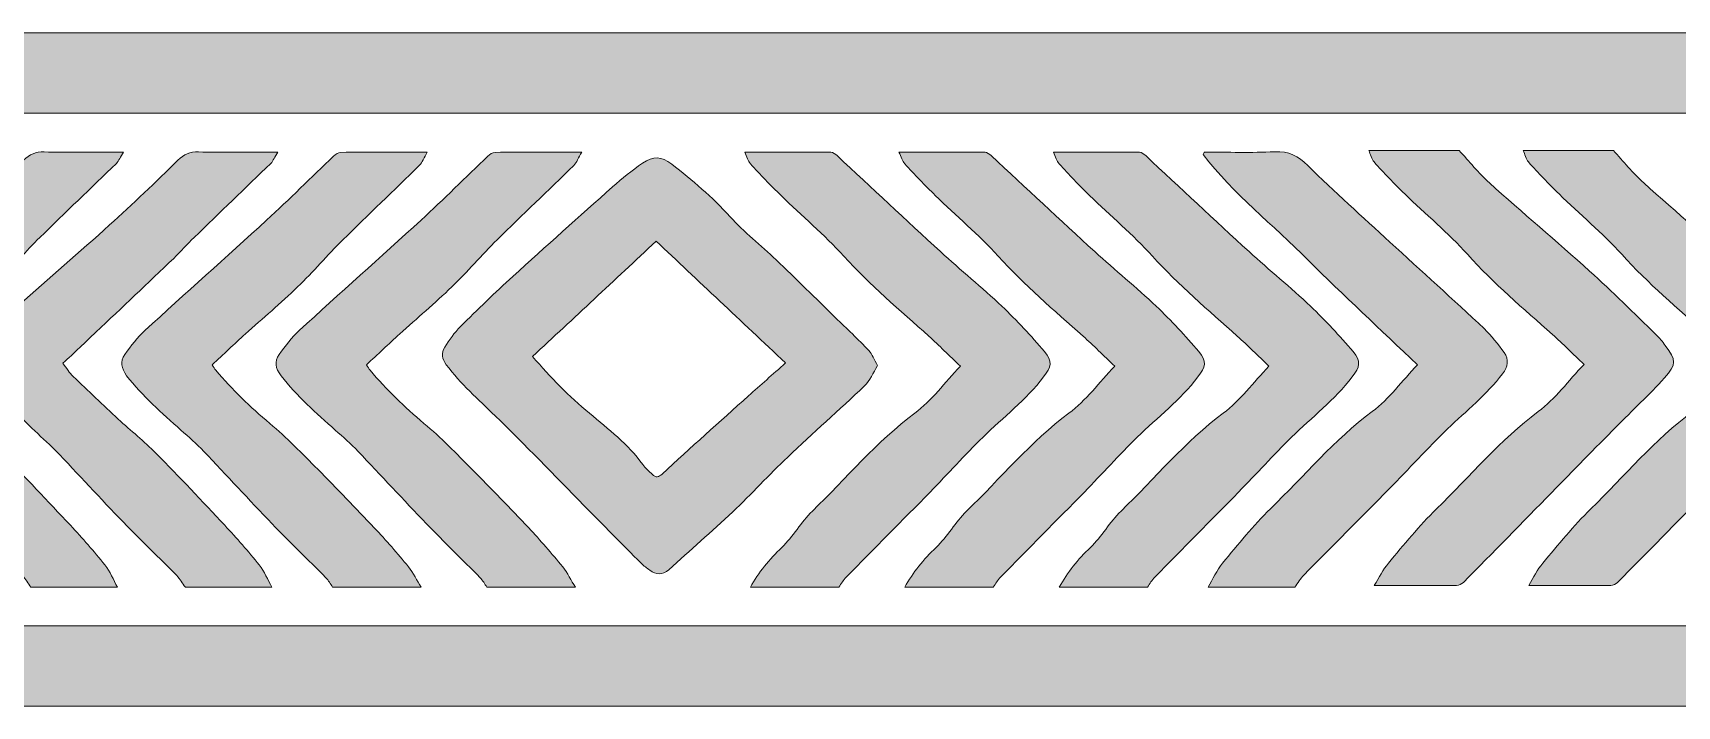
# Model space of a CAD drawing. Header units: millimetres. Extents: x 81 to 254, y 76 to 204.
# Drawn here: x 145.78 to 153, y 193.41 to 196.37 of the extents above; entities that cross this region are included whole.
import ezdxf

# ---------------------------------------------------------------- set-up
doc = ezdxf.new("R2010")
doc.units = ezdxf.units.MM
doc.header["$MEASUREMENT"] = 0
doc.layers.get('0').update_dxf_attribs({"lineweight": 0})

# ---------------------------------------------------------------- blocks, each defined once
blk = doc.blocks.new('Block_9')
at = {"true_color": 0xbbbdbf, "transparency": 33554687}
h = blk.add_hatch(color=9, dxfattribs=at)
edge = h.paths.add_edge_path()
edge.add_spline(control_points=[(145.7662, 193.9356), (145.7548, 193.9528), (145.7438, 193.9714), (145.7293, 193.9866), (145.6515, 194.0651), (145.5722, 194.1416), (145.4957, 194.2208), (145.3941, 194.3255), (145.2959, 194.433), (145.1953, 194.5378), (145.1626, 194.5715), (145.1261, 194.6018), (145.0934, 194.6349), (145.0148, 194.7128), (144.9349, 194.7913), (144.8584, 194.8713), (144.8239, 194.9078), (144.8198, 194.9347), (144.8522, 194.9725), (144.9097, 195.0428), (144.9707, 195.1117), (145.0372, 195.1737), (145.1681, 195.2943), (145.3032, 195.408), (145.4344, 195.5272), (145.5371, 195.6195), (145.6349, 195.716), (145.7341, 195.8118), (145.7621, 195.8379), (145.7872, 195.849), (145.8251, 195.8483), (145.9254, 195.8455), (146.0259, 195.8476), (146.1252, 195.8476), (146.1383, 195.8476), (146.151, 195.8476), (146.1734, 195.8476), (146.16, 195.8262), (146.1537, 195.809), (146.142, 195.798), (146.0304, 195.6891), (145.9174, 195.5816), (145.8062, 195.4728), (145.7748, 195.4431), (145.7469, 195.4101), (145.7173, 195.3805), (145.6032, 195.2723), (145.4882, 195.1641), (145.3752, 195.0566), (145.3273, 195.0111), (145.279, 194.9663), (145.2284, 194.9195), (145.2456, 194.8981), (145.258, 194.8775), (145.2753, 194.8616), (145.34, 194.7982), (145.4062, 194.7355), (145.4727, 194.6742), (145.5271, 194.6232), (145.5857, 194.577), (145.6387, 194.5233), (145.741, 194.42), (145.8403, 194.3138), (145.9402, 194.2077), (145.9932, 194.1512), (146.0439, 194.0933), (146.0914, 194.0334), (146.1148, 194.0045), (146.1293, 193.9686), (146.1469, 193.9356), (146.0211, 193.9356), (145.8936, 193.9356), (145.7662, 193.9356)], knot_values=[0, 0, 0, 0, 1, 1, 1, 2, 2, 2, 3, 3, 3, 4, 4, 4, 5, 5, 5, 6, 6, 6, 7, 7, 7, 8, 8, 8, 9, 9, 9, 10, 10, 10, 11, 11, 11, 12, 12, 12, 13, 13, 13, 14, 14, 14, 15, 15, 15, 16, 16, 16, 17, 17, 17, 18, 18, 18, 19, 19, 19, 20, 20, 20, 21, 21, 21, 22, 22, 22, 23, 23, 23, 24, 24, 24, 24], degree=3, periodic=0)
h = blk.add_hatch(color=9, dxfattribs=at)
edge = h.paths.add_edge_path()
edge.add_spline(control_points=[(146.4452, 193.9356), (146.4325, 193.9528), (146.4218, 193.9714), (146.4073, 193.9866), (146.3301, 194.0651), (146.2499, 194.1416), (146.1734, 194.2208), (146.0721, 194.3255), (145.9736, 194.433), (145.8737, 194.5378), (145.8403, 194.5715), (145.8044, 194.6018), (145.7713, 194.6349), (145.6918, 194.7128), (145.6136, 194.7913), (145.5364, 194.8713), (145.5012, 194.9078), (145.4975, 194.9347), (145.5295, 194.9725), (145.5874, 195.0428), (145.6487, 195.1117), (145.7145, 195.1737), (145.8447, 195.2943), (145.9808, 195.408), (146.1124, 195.5272), (146.2147, 195.6195), (146.3146, 195.716), (146.4128, 195.8118), (146.439, 195.8379), (146.4659, 195.849), (146.5027, 195.8483), (146.6027, 195.8455), (146.7036, 195.8476), (146.8031, 195.8476), (146.8159, 195.8476), (146.8283, 195.8476), (146.851, 195.8476), (146.838, 195.8262), (146.8317, 195.809), (146.8204, 195.798), (146.7084, 195.6891), (146.5961, 195.5816), (146.4842, 195.4728), (146.4535, 195.4431), (146.4249, 195.4101), (146.3939, 195.3805), (146.2805, 195.2723), (146.1672, 195.1641), (146.0525, 195.0566), (146.0056, 195.0111), (145.9574, 194.9663), (145.9071, 194.9195), (145.9233, 194.8981), (145.936, 194.8775), (145.9529, 194.8616), (146.0173, 194.7982), (146.0842, 194.7355), (146.15, 194.6742), (146.2054, 194.6232), (146.2647, 194.577), (146.3164, 194.5233), (146.419, 194.42), (146.5189, 194.3138), (146.6181, 194.2077), (146.6712, 194.1512), (146.7222, 194.0933), (146.7697, 194.0334), (146.7925, 194.0045), (146.8073, 193.9686), (146.8255, 193.9356), (146.6988, 193.9356), (146.572, 193.9356), (146.4452, 193.9356)], knot_values=[0, 0, 0, 0, 1, 1, 1, 2, 2, 2, 3, 3, 3, 4, 4, 4, 5, 5, 5, 6, 6, 6, 7, 7, 7, 8, 8, 8, 9, 9, 9, 10, 10, 10, 11, 11, 11, 12, 12, 12, 13, 13, 13, 14, 14, 14, 15, 15, 15, 16, 16, 16, 17, 17, 17, 18, 18, 18, 19, 19, 19, 20, 20, 20, 21, 21, 21, 22, 22, 22, 23, 23, 23, 24, 24, 24, 24], degree=3, periodic=0)
h = blk.add_hatch(color=9, dxfattribs=at)
edge = h.paths.add_edge_path()
edge.add_spline(control_points=[(147.0922, 193.9356), (147.0825, 193.9501), (147.0743, 193.9659), (147.0626, 193.9776), (146.9837, 194.0568), (146.9031, 194.1347), (146.8259, 194.2146), (146.7246, 194.32), (146.6267, 194.4268), (146.5262, 194.5323), (146.4948, 194.5653), (146.4604, 194.5956), (146.4259, 194.626), (146.3418, 194.7011), (146.2571, 194.7755), (146.1868, 194.8651), (146.1634, 194.8974), (146.1572, 194.9271), (146.1796, 194.9587), (146.2068, 194.9953), (146.2337, 195.0332), (146.2671, 195.0635), (146.4452, 195.2261), (146.6247, 195.386), (146.8021, 195.5486), (146.9024, 195.6402), (146.9985, 195.736), (147.0967, 195.829), (147.1053, 195.8373), (147.117, 195.8462), (147.1284, 195.8462), (147.2514, 195.8476), (147.374, 195.8476), (147.508, 195.8476), (147.4932, 195.8228), (147.487, 195.8021), (147.4729, 195.7883), (147.3613, 195.6788), (147.2486, 195.572), (147.1377, 195.4624), (147.0688, 195.3949), (147.0068, 195.3212), (146.9382, 195.255), (146.8645, 195.1834), (146.7849, 195.1173), (146.7088, 195.0484), (146.6602, 195.0043), (146.6126, 194.9587), (146.563, 194.9126), (146.5692, 194.9029), (146.573, 194.8954), (146.5792, 194.8892), (146.6512, 194.8044), (146.7298, 194.7266), (146.8159, 194.6556), (146.8907, 194.5936), (146.9578, 194.5226), (147.0274, 194.4537), (147.1108, 194.369), (147.1935, 194.2835), (147.2748, 194.1967), (147.3279, 194.1416), (147.3775, 194.0844), (147.425, 194.0252), (147.447, 193.9983), (147.4622, 193.9659), (147.4811, 193.9356), (147.3513, 193.9356), (147.2217, 193.9356), (147.0922, 193.9356)], knot_values=[0, 0, 0, 0, 1, 1, 1, 2, 2, 2, 3, 3, 3, 4, 4, 4, 5, 5, 5, 6, 6, 6, 7, 7, 7, 8, 8, 8, 9, 9, 9, 10, 10, 10, 11, 11, 11, 12, 12, 12, 13, 13, 13, 14, 14, 14, 15, 15, 15, 16, 16, 16, 17, 17, 17, 18, 18, 18, 19, 19, 19, 20, 20, 20, 21, 21, 21, 22, 22, 22, 23, 23, 23, 23], degree=3, periodic=0)
h = blk.add_hatch(color=9, dxfattribs=at)
edge = h.paths.add_edge_path()
edge.add_spline(control_points=[(147.7695, 193.9356), (147.7609, 193.9501), (147.7516, 193.9659), (147.7399, 193.9776), (147.662, 194.0568), (147.5814, 194.1347), (147.5042, 194.2146), (147.4036, 194.32), (147.3048, 194.4268), (147.2038, 194.5323), (147.1732, 194.5653), (147.138, 194.5956), (147.1039, 194.626), (147.0202, 194.7011), (146.9344, 194.7755), (146.8655, 194.8651), (146.8407, 194.8974), (146.8349, 194.9271), (146.8579, 194.9587), (146.8852, 194.9953), (146.9124, 195.0332), (146.9454, 195.0635), (147.1225, 195.2261), (147.3027, 195.386), (147.4811, 195.5486), (147.58, 195.6402), (147.6765, 195.736), (147.7743, 195.829), (147.7829, 195.8373), (147.7953, 195.8462), (147.806, 195.8462), (147.9293, 195.8476), (148.052, 195.8476), (148.1867, 195.8476), (148.1722, 195.8228), (148.165, 195.8021), (148.1512, 195.7883), (148.0399, 195.6788), (147.9256, 195.572), (147.815, 195.4624), (147.7464, 195.3949), (147.6844, 195.3212), (147.6152, 195.255), (147.5421, 195.1834), (147.4622, 195.1173), (147.3871, 195.0484), (147.3378, 195.0043), (147.291, 194.9587), (147.2403, 194.9126), (147.2472, 194.9029), (147.2514, 194.8954), (147.2569, 194.8892), (147.3285, 194.8044), (147.4081, 194.7266), (147.4932, 194.6556), (147.5683, 194.5936), (147.6362, 194.5226), (147.7041, 194.4537), (147.7888, 194.369), (147.8729, 194.2835), (147.9535, 194.1967), (148.0045, 194.1416), (148.0551, 194.0844), (148.103, 194.0252), (148.1247, 193.9983), (148.1395, 193.9659), (148.1588, 193.9356), (148.0293, 193.9356), (147.899, 193.9356), (147.7695, 193.9356)], knot_values=[0, 0, 0, 0, 1, 1, 1, 2, 2, 2, 3, 3, 3, 4, 4, 4, 5, 5, 5, 6, 6, 6, 7, 7, 7, 8, 8, 8, 9, 9, 9, 10, 10, 10, 11, 11, 11, 12, 12, 12, 13, 13, 13, 14, 14, 14, 15, 15, 15, 16, 16, 16, 17, 17, 17, 18, 18, 18, 19, 19, 19, 20, 20, 20, 21, 21, 21, 22, 22, 22, 23, 23, 23, 23], degree=3, periodic=0)
h = blk.add_hatch(color=9, dxfattribs=at)
edge = h.paths.add_edge_path()
edge.add_spline(control_points=[(148.9277, 193.9356), (148.9629, 194.0017), (149.0118, 194.0575), (149.0659, 194.1106), (149.1152, 194.1581), (149.1503, 194.2215), (149.1999, 194.2697), (149.3484, 194.4144), (149.4817, 194.5743), (149.6498, 194.7004), (149.7246, 194.7562), (149.7814, 194.8347), (149.8503, 194.9071), (149.8011, 194.954), (149.7566, 194.9973), (149.7119, 195.0387), (149.584, 195.1524), (149.4531, 195.2633), (149.3377, 195.3908), (149.2523, 195.4852), (149.1534, 195.5672), (149.0621, 195.6568), (149.0153, 195.7015), (148.9708, 195.7484), (148.9277, 195.7966), (148.9174, 195.8083), (148.9129, 195.8262), (148.9029, 195.8476), (149.0345, 195.8476), (149.1575, 195.8476), (149.2805, 195.8469), (149.2898, 195.8462), (149.3012, 195.8386), (149.3088, 195.8318), (149.4607, 195.6912), (149.6112, 195.5499), (149.7628, 195.4101), (149.851, 195.3288), (149.9447, 195.253), (150.0329, 195.1703), (150.098, 195.1076), (150.1611, 195.0401), (150.2196, 194.9712), (150.2562, 194.9271), (150.25, 194.905), (150.2159, 194.8595), (150.139, 194.7583), (150.0378, 194.6825), (149.9496, 194.595), (149.8696, 194.5164), (149.7949, 194.4337), (149.7174, 194.3538), (149.5951, 194.2291), (149.4714, 194.1051), (149.3484, 193.9804), (149.3357, 193.9673), (149.3274, 193.9507), (149.3157, 193.9356), (149.1868, 193.9356), (149.0573, 193.9356), (148.9277, 193.9356)], knot_values=[0, 0, 0, 0, 1, 1, 1, 2, 2, 2, 3, 3, 3, 4, 4, 4, 5, 5, 5, 6, 6, 6, 7, 7, 7, 8, 8, 8, 9, 9, 9, 10, 10, 10, 11, 11, 11, 12, 12, 12, 13, 13, 13, 14, 14, 14, 15, 15, 15, 16, 16, 16, 17, 17, 17, 18, 18, 18, 19, 19, 19, 20, 20, 20, 20], degree=3, periodic=0)
h = blk.add_hatch(color=9, dxfattribs=at)
edge = h.paths.add_edge_path()
edge.add_spline(control_points=[(149.6057, 193.9356), (149.6419, 194.0017), (149.6888, 194.0575), (149.7435, 194.1106), (149.7931, 194.1581), (149.8283, 194.2215), (149.8776, 194.2697), (150.026, 194.4144), (150.1597, 194.5743), (150.3271, 194.7004), (150.4022, 194.7562), (150.4598, 194.8347), (150.5283, 194.9071), (150.4787, 194.954), (150.4357, 194.9973), (150.3892, 195.0387), (150.261, 195.1524), (150.1315, 195.2633), (150.0157, 195.3908), (149.9316, 195.4852), (149.8317, 195.5672), (149.7401, 195.6568), (149.6939, 195.7015), (149.6488, 195.7484), (149.6057, 195.7966), (149.5947, 195.8083), (149.5913, 195.8262), (149.5802, 195.8476), (149.7122, 195.8476), (149.8355, 195.8476), (149.9585, 195.8469), (149.9675, 195.8462), (149.9781, 195.8386), (149.9861, 195.8318), (150.1377, 195.6912), (150.2889, 195.5499), (150.4408, 195.4101), (150.5297, 195.3288), (150.6234, 195.253), (150.7109, 195.1703), (150.7764, 195.1076), (150.8384, 195.0401), (150.8977, 194.9712), (150.9349, 194.9271), (150.928, 194.905), (150.8935, 194.8595), (150.8181, 194.7583), (150.7164, 194.6825), (150.6272, 194.595), (150.548, 194.5164), (150.4732, 194.4337), (150.395, 194.3538), (150.2727, 194.2291), (150.1494, 194.1051), (150.0267, 193.9804), (150.0143, 193.9673), (150.0054, 193.9507), (149.9947, 193.9356), (149.8648, 193.9356), (149.7353, 193.9356), (149.6057, 193.9356)], knot_values=[0, 0, 0, 0, 1, 1, 1, 2, 2, 2, 3, 3, 3, 4, 4, 4, 5, 5, 5, 6, 6, 6, 7, 7, 7, 8, 8, 8, 9, 9, 9, 10, 10, 10, 11, 11, 11, 12, 12, 12, 13, 13, 13, 14, 14, 14, 15, 15, 15, 16, 16, 16, 17, 17, 17, 18, 18, 18, 19, 19, 19, 20, 20, 20, 20], degree=3, periodic=0)
h = blk.add_hatch(color=9, dxfattribs=at)
edge = h.paths.add_edge_path()
edge.add_spline(control_points=[(150.2844, 193.9356), (150.3196, 194.0017), (150.3671, 194.0575), (150.4215, 194.1106), (150.4708, 194.1581), (150.5063, 194.2215), (150.5559, 194.2697), (150.7047, 194.4144), (150.837, 194.5743), (151.0051, 194.7004), (151.0789, 194.7562), (151.1374, 194.8347), (151.206, 194.9071), (151.1564, 194.954), (151.1133, 194.9973), (151.0665, 195.0387), (150.9397, 195.1524), (150.8088, 195.2633), (150.6937, 195.3908), (150.6083, 195.4852), (150.5094, 195.5672), (150.4177, 195.6568), (150.3716, 195.7015), (150.3271, 195.7484), (150.2844, 195.7966), (150.2727, 195.8083), (150.2692, 195.8262), (150.2593, 195.8476), (150.3905, 195.8476), (150.5128, 195.8476), (150.6372, 195.8469), (150.6462, 195.8462), (150.6568, 195.8386), (150.6644, 195.8318), (150.8163, 195.6912), (150.9665, 195.5499), (151.1185, 195.4101), (151.2077, 195.3288), (151.3011, 195.253), (151.3886, 195.1703), (151.4544, 195.1076), (151.5164, 195.0401), (151.5757, 194.9712), (151.6125, 194.9271), (151.6053, 194.905), (151.5712, 194.8595), (151.4947, 194.7583), (151.3944, 194.6825), (151.3055, 194.595), (151.2256, 194.5164), (151.1512, 194.4337), (151.0727, 194.3538), (150.9507, 194.2291), (150.8267, 194.1051), (150.7047, 193.9804), (150.6916, 193.9673), (150.6827, 193.9507), (150.6723, 193.9356), (150.5425, 193.9356), (150.4129, 193.9356), (150.2844, 193.9356)], knot_values=[0, 0, 0, 0, 1, 1, 1, 2, 2, 2, 3, 3, 3, 4, 4, 4, 5, 5, 5, 6, 6, 6, 7, 7, 7, 8, 8, 8, 9, 9, 9, 10, 10, 10, 11, 11, 11, 12, 12, 12, 13, 13, 13, 14, 14, 14, 15, 15, 15, 16, 16, 16, 17, 17, 17, 18, 18, 18, 19, 19, 19, 20, 20, 20, 20], degree=3, periodic=0)
h = blk.add_hatch(color=9, dxfattribs=at)
edge = h.paths.add_edge_path()
edge.add_spline(control_points=[(150.9383, 193.9356), (150.96, 193.9714), (150.9762, 194.0107), (151.0024, 194.0417), (151.0699, 194.1237), (151.1374, 194.2063), (151.2122, 194.2808), (151.3607, 194.4241), (151.493, 194.5833), (151.6594, 194.708), (151.7348, 194.7638), (151.7913, 194.843), (151.8585, 194.9126), (151.6955, 195.0683), (151.5336, 195.2172), (151.3786, 195.3729), (151.2246, 195.5279), (151.0492, 195.6623), (150.9169, 195.8373), (150.9187, 195.8407), (150.9214, 195.8442), (150.9232, 195.8476), (151.0258, 195.8476), (151.1291, 195.8435), (151.2311, 195.849), (151.2924, 195.8524), (151.3338, 195.8304), (151.3769, 195.7883), (151.494, 195.6733), (151.6163, 195.563), (151.7376, 195.4521), (151.8754, 195.3253), (152.0145, 195.1999), (152.1517, 195.0718), (152.1841, 195.0408), (152.212, 195.0036), (152.2392, 194.967), (152.2619, 194.9353), (152.2557, 194.9057), (152.2323, 194.8733), (152.1613, 194.7824), (152.0731, 194.71), (151.9905, 194.6315), (151.9029, 194.546), (151.8202, 194.4551), (151.7341, 194.3676), (151.6087, 194.2415), (151.484, 194.1154), (151.3596, 193.9893), (151.3441, 193.9735), (151.3328, 193.9535), (151.3193, 193.9356), (151.1925, 193.9356), (151.0654, 193.9356), (150.9383, 193.9356)], knot_values=[0, 0, 0, 0, 1, 1, 1, 2, 2, 2, 3, 3, 3, 4, 4, 4, 5, 5, 5, 6, 6, 6, 7, 7, 7, 8, 8, 8, 9, 9, 9, 10, 10, 10, 11, 11, 11, 12, 12, 12, 13, 13, 13, 14, 14, 14, 15, 15, 15, 16, 16, 16, 17, 17, 17, 18, 18, 18, 18], degree=3, periodic=0)
h = blk.add_hatch(color=9, dxfattribs=at)
edge = h.paths.add_edge_path()
edge.add_spline(control_points=[(149.0821, 194.9209), (148.8857, 195.1055), (148.6969, 195.284), (148.5133, 195.4562), (148.3297, 195.284), (148.1512, 195.1173), (147.9707, 194.9498), (148.0496, 194.8568), (148.1309, 194.7748), (148.2208, 194.6997), (148.3035, 194.6301), (148.3906, 194.5647), (148.4547, 194.4744), (148.4664, 194.4578), (148.4826, 194.4455), (148.4971, 194.431), (148.5123, 194.4158), (148.524, 194.4192), (148.5395, 194.433), (148.6649, 194.5481), (148.792, 194.6625), (148.9191, 194.7762), (148.9722, 194.8237), (149.0252, 194.8706), (149.0821, 194.9209)], knot_values=[0, 0, 0, 0, 1, 1, 1, 2, 2, 2, 3, 3, 3, 4, 4, 4, 5, 5, 5, 6, 6, 6, 7, 7, 7, 8, 8, 8, 8], degree=3, periodic=0)
edge = h.paths.add_edge_path()
edge.add_spline(control_points=[(149.4865, 194.9092), (149.4662, 194.8775), (149.4531, 194.843), (149.4286, 194.8203), (149.3177, 194.7142), (149.2027, 194.6136), (149.0917, 194.5074), (149.0091, 194.4296), (148.9326, 194.3448), (148.8499, 194.267), (148.7582, 194.1802), (148.6618, 194.0975), (148.5691, 194.0127), (148.5402, 193.9872), (148.514, 193.9907), (148.4861, 194.01), (148.4727, 194.0196), (148.4592, 194.0293), (148.4475, 194.041), (148.3631, 194.1251), (148.2801, 194.2098), (148.1964, 194.2952), (148.0665, 194.4268), (147.9383, 194.5612), (147.806, 194.6887), (147.732, 194.761), (147.6544, 194.8292), (147.5917, 194.9133), (147.5728, 194.9381), (147.5673, 194.9643), (147.5845, 194.9905), (147.6048, 195.0215), (147.6269, 195.0539), (147.6538, 195.0807), (147.7282, 195.1558), (147.806, 195.2295), (147.8842, 195.3012), (148.0293, 195.4335), (148.1753, 195.5644), (148.3221, 195.6946), (148.3638, 195.7319), (148.4079, 195.7663), (148.4537, 195.7987), (148.5006, 195.8318), (148.5367, 195.829), (148.5818, 195.7945), (148.6725, 195.7236), (148.7607, 195.6505), (148.8382, 195.5637), (148.8995, 195.4955), (148.9739, 195.4376), (149.0407, 195.3743), (149.1279, 195.2902), (149.2151, 195.2047), (149.3015, 195.12), (149.3508, 195.0724), (149.4015, 195.0249), (149.4479, 194.9753), (149.4638, 194.9595), (149.4714, 194.9353), (149.4865, 194.9092)], knot_values=[0, 0, 0, 0, 1, 1, 1, 2, 2, 2, 3, 3, 3, 4, 4, 4, 5, 5, 5, 6, 6, 6, 7, 7, 7, 8, 8, 8, 9, 9, 9, 10, 10, 10, 11, 11, 11, 12, 12, 12, 13, 13, 13, 14, 14, 14, 15, 15, 15, 16, 16, 16, 17, 17, 17, 18, 18, 18, 19, 19, 19, 20, 20, 20, 20], degree=3, periodic=0)
for points, knots in [([(145.7662, 193.9356), (145.7548, 193.9528), (145.7438, 193.9714), (145.7293, 193.9866), (145.6515, 194.0651), (145.5722, 194.1416), (145.4957, 194.2208), (145.3941, 194.3255), (145.2959, 194.433), (145.1953, 194.5378), (145.1626, 194.5715), (145.1261, 194.6018), (145.0934, 194.6349), (145.0148, 194.7128), (144.9349, 194.7913), (144.8584, 194.8713), (144.8239, 194.9078), (144.8198, 194.9347), (144.8522, 194.9725), (144.9097, 195.0428), (144.9707, 195.1117), (145.0372, 195.1737), (145.1681, 195.2943), (145.3032, 195.408), (145.4344, 195.5272), (145.5371, 195.6195), (145.6349, 195.716), (145.7341, 195.8118), (145.7621, 195.8379), (145.7872, 195.849), (145.8251, 195.8483), (145.9254, 195.8455), (146.0259, 195.8476), (146.1252, 195.8476), (146.1383, 195.8476), (146.151, 195.8476), (146.1734, 195.8476), (146.16, 195.8262), (146.1537, 195.809), (146.142, 195.798), (146.0304, 195.6891), (145.9174, 195.5816), (145.8062, 195.4728), (145.7748, 195.4431), (145.7469, 195.4101), (145.7173, 195.3805), (145.6032, 195.2723), (145.4882, 195.1641), (145.3752, 195.0566), (145.3273, 195.0111), (145.279, 194.9663), (145.2284, 194.9195), (145.2456, 194.8981), (145.258, 194.8775), (145.2753, 194.8616), (145.34, 194.7982), (145.4062, 194.7355), (145.4727, 194.6742), (145.5271, 194.6232), (145.5857, 194.577), (145.6387, 194.5233), (145.741, 194.42), (145.8403, 194.3138), (145.9402, 194.2077), (145.9932, 194.1512), (146.0439, 194.0933), (146.0914, 194.0334), (146.1148, 194.0045), (146.1293, 193.9686), (146.1469, 193.9356), (146.0211, 193.9356), (145.8936, 193.9356), (145.7662, 193.9356)], [0, 0, 0, 0, 1, 1, 1, 2, 2, 2, 3, 3, 3, 4, 4, 4, 5, 5, 5, 6, 6, 6, 7, 7, 7, 8, 8, 8, 9, 9, 9, 10, 10, 10, 11, 11, 11, 12, 12, 12, 13, 13, 13, 14, 14, 14, 15, 15, 15, 16, 16, 16, 17, 17, 17, 18, 18, 18, 19, 19, 19, 20, 20, 20, 21, 21, 21, 22, 22, 22, 23, 23, 23, 24, 24, 24, 24]), ([(146.4452, 193.9356), (146.4325, 193.9528), (146.4218, 193.9714), (146.4073, 193.9866), (146.3301, 194.0651), (146.2499, 194.1416), (146.1734, 194.2208), (146.0721, 194.3255), (145.9736, 194.433), (145.8737, 194.5378), (145.8403, 194.5715), (145.8044, 194.6018), (145.7713, 194.6349), (145.6918, 194.7128), (145.6136, 194.7913), (145.5364, 194.8713), (145.5012, 194.9078), (145.4975, 194.9347), (145.5295, 194.9725), (145.5874, 195.0428), (145.6487, 195.1117), (145.7145, 195.1737), (145.8447, 195.2943), (145.9808, 195.408), (146.1124, 195.5272), (146.2147, 195.6195), (146.3146, 195.716), (146.4128, 195.8118), (146.439, 195.8379), (146.4659, 195.849), (146.5027, 195.8483), (146.6027, 195.8455), (146.7036, 195.8476), (146.8031, 195.8476), (146.8159, 195.8476), (146.8283, 195.8476), (146.851, 195.8476), (146.838, 195.8262), (146.8317, 195.809), (146.8204, 195.798), (146.7084, 195.6891), (146.5961, 195.5816), (146.4842, 195.4728), (146.4535, 195.4431), (146.4249, 195.4101), (146.3939, 195.3805), (146.2805, 195.2723), (146.1672, 195.1641), (146.0525, 195.0566), (146.0056, 195.0111), (145.9574, 194.9663), (145.9071, 194.9195), (145.9233, 194.8981), (145.936, 194.8775), (145.9529, 194.8616), (146.0173, 194.7982), (146.0842, 194.7355), (146.15, 194.6742), (146.2054, 194.6232), (146.2647, 194.577), (146.3164, 194.5233), (146.419, 194.42), (146.5189, 194.3138), (146.6181, 194.2077), (146.6712, 194.1512), (146.7222, 194.0933), (146.7697, 194.0334), (146.7925, 194.0045), (146.8073, 193.9686), (146.8255, 193.9356), (146.6988, 193.9356), (146.572, 193.9356), (146.4452, 193.9356)], [0, 0, 0, 0, 1, 1, 1, 2, 2, 2, 3, 3, 3, 4, 4, 4, 5, 5, 5, 6, 6, 6, 7, 7, 7, 8, 8, 8, 9, 9, 9, 10, 10, 10, 11, 11, 11, 12, 12, 12, 13, 13, 13, 14, 14, 14, 15, 15, 15, 16, 16, 16, 17, 17, 17, 18, 18, 18, 19, 19, 19, 20, 20, 20, 21, 21, 21, 22, 22, 22, 23, 23, 23, 24, 24, 24, 24]), ([(147.0922, 193.9356), (147.0825, 193.9501), (147.0743, 193.9659), (147.0626, 193.9776), (146.9837, 194.0568), (146.9031, 194.1347), (146.8259, 194.2146), (146.7246, 194.32), (146.6267, 194.4268), (146.5262, 194.5323), (146.4948, 194.5653), (146.4604, 194.5956), (146.4259, 194.626), (146.3418, 194.7011), (146.2571, 194.7755), (146.1868, 194.8651), (146.1634, 194.8974), (146.1572, 194.9271), (146.1796, 194.9587), (146.2068, 194.9953), (146.2337, 195.0332), (146.2671, 195.0635), (146.4452, 195.2261), (146.6247, 195.386), (146.8021, 195.5486), (146.9024, 195.6402), (146.9985, 195.736), (147.0967, 195.829), (147.1053, 195.8373), (147.117, 195.8462), (147.1284, 195.8462), (147.2514, 195.8476), (147.374, 195.8476), (147.508, 195.8476), (147.4932, 195.8228), (147.487, 195.8021), (147.4729, 195.7883), (147.3613, 195.6788), (147.2486, 195.572), (147.1377, 195.4624), (147.0688, 195.3949), (147.0068, 195.3212), (146.9382, 195.255), (146.8645, 195.1834), (146.7849, 195.1173), (146.7088, 195.0484), (146.6602, 195.0043), (146.6126, 194.9587), (146.563, 194.9126), (146.5692, 194.9029), (146.573, 194.8954), (146.5792, 194.8892), (146.6512, 194.8044), (146.7298, 194.7266), (146.8159, 194.6556), (146.8907, 194.5936), (146.9578, 194.5226), (147.0274, 194.4537), (147.1108, 194.369), (147.1935, 194.2835), (147.2748, 194.1967), (147.3279, 194.1416), (147.3775, 194.0844), (147.425, 194.0252), (147.447, 193.9983), (147.4622, 193.9659), (147.4811, 193.9356), (147.3513, 193.9356), (147.2217, 193.9356), (147.0922, 193.9356)], [0, 0, 0, 0, 1, 1, 1, 2, 2, 2, 3, 3, 3, 4, 4, 4, 5, 5, 5, 6, 6, 6, 7, 7, 7, 8, 8, 8, 9, 9, 9, 10, 10, 10, 11, 11, 11, 12, 12, 12, 13, 13, 13, 14, 14, 14, 15, 15, 15, 16, 16, 16, 17, 17, 17, 18, 18, 18, 19, 19, 19, 20, 20, 20, 21, 21, 21, 22, 22, 22, 23, 23, 23, 23]), ([(147.7695, 193.9356), (147.7609, 193.9501), (147.7516, 193.9659), (147.7399, 193.9776), (147.662, 194.0568), (147.5814, 194.1347), (147.5042, 194.2146), (147.4036, 194.32), (147.3048, 194.4268), (147.2038, 194.5323), (147.1732, 194.5653), (147.138, 194.5956), (147.1039, 194.626), (147.0202, 194.7011), (146.9344, 194.7755), (146.8655, 194.8651), (146.8407, 194.8974), (146.8349, 194.9271), (146.8579, 194.9587), (146.8852, 194.9953), (146.9124, 195.0332), (146.9454, 195.0635), (147.1225, 195.2261), (147.3027, 195.386), (147.4811, 195.5486), (147.58, 195.6402), (147.6765, 195.736), (147.7743, 195.829), (147.7829, 195.8373), (147.7953, 195.8462), (147.806, 195.8462), (147.9293, 195.8476), (148.052, 195.8476), (148.1867, 195.8476), (148.1722, 195.8228), (148.165, 195.8021), (148.1512, 195.7883), (148.0399, 195.6788), (147.9256, 195.572), (147.815, 195.4624), (147.7464, 195.3949), (147.6844, 195.3212), (147.6152, 195.255), (147.5421, 195.1834), (147.4622, 195.1173), (147.3871, 195.0484), (147.3378, 195.0043), (147.291, 194.9587), (147.2403, 194.9126), (147.2472, 194.9029), (147.2514, 194.8954), (147.2569, 194.8892), (147.3285, 194.8044), (147.4081, 194.7266), (147.4932, 194.6556), (147.5683, 194.5936), (147.6362, 194.5226), (147.7041, 194.4537), (147.7888, 194.369), (147.8729, 194.2835), (147.9535, 194.1967), (148.0045, 194.1416), (148.0551, 194.0844), (148.103, 194.0252), (148.1247, 193.9983), (148.1395, 193.9659), (148.1588, 193.9356), (148.0293, 193.9356), (147.899, 193.9356), (147.7695, 193.9356)], [0, 0, 0, 0, 1, 1, 1, 2, 2, 2, 3, 3, 3, 4, 4, 4, 5, 5, 5, 6, 6, 6, 7, 7, 7, 8, 8, 8, 9, 9, 9, 10, 10, 10, 11, 11, 11, 12, 12, 12, 13, 13, 13, 14, 14, 14, 15, 15, 15, 16, 16, 16, 17, 17, 17, 18, 18, 18, 19, 19, 19, 20, 20, 20, 21, 21, 21, 22, 22, 22, 23, 23, 23, 23]), ([(148.9277, 193.9356), (148.9629, 194.0017), (149.0118, 194.0575), (149.0659, 194.1106), (149.1152, 194.1581), (149.1503, 194.2215), (149.1999, 194.2697), (149.3484, 194.4144), (149.4817, 194.5743), (149.6498, 194.7004), (149.7246, 194.7562), (149.7814, 194.8347), (149.8503, 194.9071), (149.8011, 194.954), (149.7566, 194.9973), (149.7119, 195.0387), (149.584, 195.1524), (149.4531, 195.2633), (149.3377, 195.3908), (149.2523, 195.4852), (149.1534, 195.5672), (149.0621, 195.6568), (149.0153, 195.7015), (148.9708, 195.7484), (148.9277, 195.7966), (148.9174, 195.8083), (148.9129, 195.8262), (148.9029, 195.8476), (149.0345, 195.8476), (149.1575, 195.8476), (149.2805, 195.8469), (149.2898, 195.8462), (149.3012, 195.8386), (149.3088, 195.8318), (149.4607, 195.6912), (149.6112, 195.5499), (149.7628, 195.4101), (149.851, 195.3288), (149.9447, 195.253), (150.0329, 195.1703), (150.098, 195.1076), (150.1611, 195.0401), (150.2196, 194.9712), (150.2562, 194.9271), (150.25, 194.905), (150.2159, 194.8595), (150.139, 194.7583), (150.0378, 194.6825), (149.9496, 194.595), (149.8696, 194.5164), (149.7949, 194.4337), (149.7174, 194.3538), (149.5951, 194.2291), (149.4714, 194.1051), (149.3484, 193.9804), (149.3357, 193.9673), (149.3274, 193.9507), (149.3157, 193.9356), (149.1868, 193.9356), (149.0573, 193.9356), (148.9277, 193.9356)], [0, 0, 0, 0, 1, 1, 1, 2, 2, 2, 3, 3, 3, 4, 4, 4, 5, 5, 5, 6, 6, 6, 7, 7, 7, 8, 8, 8, 9, 9, 9, 10, 10, 10, 11, 11, 11, 12, 12, 12, 13, 13, 13, 14, 14, 14, 15, 15, 15, 16, 16, 16, 17, 17, 17, 18, 18, 18, 19, 19, 19, 20, 20, 20, 20]), ([(149.6057, 193.9356), (149.6419, 194.0017), (149.6888, 194.0575), (149.7435, 194.1106), (149.7931, 194.1581), (149.8283, 194.2215), (149.8776, 194.2697), (150.026, 194.4144), (150.1597, 194.5743), (150.3271, 194.7004), (150.4022, 194.7562), (150.4598, 194.8347), (150.5283, 194.9071), (150.4787, 194.954), (150.4357, 194.9973), (150.3892, 195.0387), (150.261, 195.1524), (150.1315, 195.2633), (150.0157, 195.3908), (149.9316, 195.4852), (149.8317, 195.5672), (149.7401, 195.6568), (149.6939, 195.7015), (149.6488, 195.7484), (149.6057, 195.7966), (149.5947, 195.8083), (149.5913, 195.8262), (149.5802, 195.8476), (149.7122, 195.8476), (149.8355, 195.8476), (149.9585, 195.8469), (149.9675, 195.8462), (149.9781, 195.8386), (149.9861, 195.8318), (150.1377, 195.6912), (150.2889, 195.5499), (150.4408, 195.4101), (150.5297, 195.3288), (150.6234, 195.253), (150.7109, 195.1703), (150.7764, 195.1076), (150.8384, 195.0401), (150.8977, 194.9712), (150.9349, 194.9271), (150.928, 194.905), (150.8935, 194.8595), (150.8181, 194.7583), (150.7164, 194.6825), (150.6272, 194.595), (150.548, 194.5164), (150.4732, 194.4337), (150.395, 194.3538), (150.2727, 194.2291), (150.1494, 194.1051), (150.0267, 193.9804), (150.0143, 193.9673), (150.0054, 193.9507), (149.9947, 193.9356), (149.8648, 193.9356), (149.7353, 193.9356), (149.6057, 193.9356)], [0, 0, 0, 0, 1, 1, 1, 2, 2, 2, 3, 3, 3, 4, 4, 4, 5, 5, 5, 6, 6, 6, 7, 7, 7, 8, 8, 8, 9, 9, 9, 10, 10, 10, 11, 11, 11, 12, 12, 12, 13, 13, 13, 14, 14, 14, 15, 15, 15, 16, 16, 16, 17, 17, 17, 18, 18, 18, 19, 19, 19, 20, 20, 20, 20]), ([(150.2844, 193.9356), (150.3196, 194.0017), (150.3671, 194.0575), (150.4215, 194.1106), (150.4708, 194.1581), (150.5063, 194.2215), (150.5559, 194.2697), (150.7047, 194.4144), (150.837, 194.5743), (151.0051, 194.7004), (151.0789, 194.7562), (151.1374, 194.8347), (151.206, 194.9071), (151.1564, 194.954), (151.1133, 194.9973), (151.0665, 195.0387), (150.9397, 195.1524), (150.8088, 195.2633), (150.6937, 195.3908), (150.6083, 195.4852), (150.5094, 195.5672), (150.4177, 195.6568), (150.3716, 195.7015), (150.3271, 195.7484), (150.2844, 195.7966), (150.2727, 195.8083), (150.2692, 195.8262), (150.2593, 195.8476), (150.3905, 195.8476), (150.5128, 195.8476), (150.6372, 195.8469), (150.6462, 195.8462), (150.6568, 195.8386), (150.6644, 195.8318), (150.8163, 195.6912), (150.9665, 195.5499), (151.1185, 195.4101), (151.2077, 195.3288), (151.3011, 195.253), (151.3886, 195.1703), (151.4544, 195.1076), (151.5164, 195.0401), (151.5757, 194.9712), (151.6125, 194.9271), (151.6053, 194.905), (151.5712, 194.8595), (151.4947, 194.7583), (151.3944, 194.6825), (151.3055, 194.595), (151.2256, 194.5164), (151.1512, 194.4337), (151.0727, 194.3538), (150.9507, 194.2291), (150.8267, 194.1051), (150.7047, 193.9804), (150.6916, 193.9673), (150.6827, 193.9507), (150.6723, 193.9356), (150.5425, 193.9356), (150.4129, 193.9356), (150.2844, 193.9356)], [0, 0, 0, 0, 1, 1, 1, 2, 2, 2, 3, 3, 3, 4, 4, 4, 5, 5, 5, 6, 6, 6, 7, 7, 7, 8, 8, 8, 9, 9, 9, 10, 10, 10, 11, 11, 11, 12, 12, 12, 13, 13, 13, 14, 14, 14, 15, 15, 15, 16, 16, 16, 17, 17, 17, 18, 18, 18, 19, 19, 19, 20, 20, 20, 20]), ([(150.9383, 193.9356), (150.96, 193.9714), (150.9762, 194.0107), (151.0024, 194.0417), (151.0699, 194.1237), (151.1374, 194.2063), (151.2122, 194.2808), (151.3607, 194.4241), (151.493, 194.5833), (151.6594, 194.708), (151.7348, 194.7638), (151.7913, 194.843), (151.8585, 194.9126), (151.6955, 195.0683), (151.5336, 195.2172), (151.3786, 195.3729), (151.2246, 195.5279), (151.0492, 195.6623), (150.9169, 195.8373), (150.9187, 195.8407), (150.9214, 195.8442), (150.9232, 195.8476), (151.0258, 195.8476), (151.1291, 195.8435), (151.2311, 195.849), (151.2924, 195.8524), (151.3338, 195.8304), (151.3769, 195.7883), (151.494, 195.6733), (151.6163, 195.563), (151.7376, 195.4521), (151.8754, 195.3253), (152.0145, 195.1999), (152.1517, 195.0718), (152.1841, 195.0408), (152.212, 195.0036), (152.2392, 194.967), (152.2619, 194.9353), (152.2557, 194.9057), (152.2323, 194.8733), (152.1613, 194.7824), (152.0731, 194.71), (151.9905, 194.6315), (151.9029, 194.546), (151.8202, 194.4551), (151.7341, 194.3676), (151.6087, 194.2415), (151.484, 194.1154), (151.3596, 193.9893), (151.3441, 193.9735), (151.3328, 193.9535), (151.3193, 193.9356), (151.1925, 193.9356), (151.0654, 193.9356), (150.9383, 193.9356)], [0, 0, 0, 0, 1, 1, 1, 2, 2, 2, 3, 3, 3, 4, 4, 4, 5, 5, 5, 6, 6, 6, 7, 7, 7, 8, 8, 8, 9, 9, 9, 10, 10, 10, 11, 11, 11, 12, 12, 12, 13, 13, 13, 14, 14, 14, 15, 15, 15, 16, 16, 16, 17, 17, 17, 18, 18, 18, 18]), ([(149.4865, 194.9092), (149.4662, 194.8775), (149.4531, 194.843), (149.4286, 194.8203), (149.3177, 194.7142), (149.2027, 194.6136), (149.0917, 194.5074), (149.0091, 194.4296), (148.9326, 194.3448), (148.8499, 194.267), (148.7582, 194.1802), (148.6618, 194.0975), (148.5691, 194.0127), (148.5402, 193.9872), (148.514, 193.9907), (148.4861, 194.01), (148.4727, 194.0196), (148.4592, 194.0293), (148.4475, 194.041), (148.3631, 194.1251), (148.2801, 194.2098), (148.1964, 194.2952), (148.0665, 194.4268), (147.9383, 194.5612), (147.806, 194.6887), (147.732, 194.761), (147.6544, 194.8292), (147.5917, 194.9133), (147.5728, 194.9381), (147.5673, 194.9643), (147.5845, 194.9905), (147.6048, 195.0215), (147.6269, 195.0539), (147.6538, 195.0807), (147.7282, 195.1558), (147.806, 195.2295), (147.8842, 195.3012), (148.0293, 195.4335), (148.1753, 195.5644), (148.3221, 195.6946), (148.3638, 195.7319), (148.4079, 195.7663), (148.4537, 195.7987), (148.5006, 195.8318), (148.5367, 195.829), (148.5818, 195.7945), (148.6725, 195.7236), (148.7607, 195.6505), (148.8382, 195.5637), (148.8995, 195.4955), (148.9739, 195.4376), (149.0407, 195.3743), (149.1279, 195.2902), (149.2151, 195.2047), (149.3015, 195.12), (149.3508, 195.0724), (149.4015, 195.0249), (149.4479, 194.9753), (149.4638, 194.9595), (149.4714, 194.9353), (149.4865, 194.9092)], [0, 0, 0, 0, 1, 1, 1, 2, 2, 2, 3, 3, 3, 4, 4, 4, 5, 5, 5, 6, 6, 6, 7, 7, 7, 8, 8, 8, 9, 9, 9, 10, 10, 10, 11, 11, 11, 12, 12, 12, 13, 13, 13, 14, 14, 14, 15, 15, 15, 16, 16, 16, 17, 17, 17, 18, 18, 18, 19, 19, 19, 20, 20, 20, 20]), ([(149.0821, 194.9209), (148.8857, 195.1055), (148.6969, 195.284), (148.5133, 195.4562), (148.3297, 195.284), (148.1512, 195.1173), (147.9707, 194.9498), (148.0496, 194.8568), (148.1309, 194.7748), (148.2208, 194.6997), (148.3035, 194.6301), (148.3906, 194.5647), (148.4547, 194.4744), (148.4664, 194.4578), (148.4826, 194.4455), (148.4971, 194.431), (148.5123, 194.4158), (148.524, 194.4192), (148.5395, 194.433), (148.6649, 194.5481), (148.792, 194.6625), (148.9191, 194.7762), (148.9722, 194.8237), (149.0252, 194.8706), (149.0821, 194.9209)], [0, 0, 0, 0, 1, 1, 1, 2, 2, 2, 3, 3, 3, 4, 4, 4, 5, 5, 5, 6, 6, 6, 7, 7, 7, 8, 8, 8, 8])]:
    blk.add_open_spline(points, degree=3, knots=knots)
blk = doc.blocks.new('Block_7')
blk.add_blockref('Block_9', (0, 0))
blk = doc.blocks.new('Block_6')
blk.add_blockref('Block_7', (0, 0))
blk = doc.blocks.new('Block_10')
at = {"true_color": 0xbbbdbf, "transparency": 33554687}
h = blk.add_hatch(color=9, dxfattribs=at)
h.dxf.hatch_style = 2
h.paths.add_polyline_path([(253.1243, 196.0185), (80.8699, 196.0185), (80.8699, 196.3713), (253.1243, 196.3713)])
h = blk.add_hatch(color=9, dxfattribs=at)
h.dxf.hatch_style = 2
h.paths.add_polyline_path([(253.1243, 193.4133), (80.8699, 193.4133), (80.8699, 193.7661), (253.1243, 193.7661)])
for points in [[(253.1243, 196.0185), (80.8699, 196.0185), (80.8699, 196.3713), (253.1243, 196.3713)], [(253.1243, 193.4133), (80.8699, 193.4133), (80.8699, 193.7661), (253.1243, 193.7661)]]:
    blk.add_lwpolyline(points, close=True)
blk = doc.blocks.new('Block_11')
at = {"true_color": 0xbbbdbf, "transparency": 33554687}
h = blk.add_hatch(color=9, dxfattribs=at)
edge = h.paths.add_edge_path()
edge.add_spline(control_points=[(152.0411, 195.8552), (152.0855, 195.8069), (152.1269, 195.7553), (152.1744, 195.7119), (152.3205, 195.5816), (152.469, 195.4555), (152.6147, 195.3246), (152.7146, 195.235), (152.8097, 195.14), (152.9058, 195.0463), (152.9213, 195.0318), (152.9354, 195.0146), (152.9471, 194.9973), (152.9957, 194.9347), (152.9971, 194.914), (152.944, 194.8554), (152.8762, 194.781), (152.8024, 194.7121), (152.7311, 194.6404), (152.6367, 194.5447), (152.543, 194.4482), (152.4486, 194.3524), (152.3198, 194.2201), (152.1903, 194.0878), (152.06, 193.9569), (152.0535, 193.9493), (152.0401, 193.9438), (152.0301, 193.9438), (151.9122, 193.9431), (151.7944, 193.9431), (151.6686, 193.9431), (151.6914, 193.979), (151.7072, 194.0135), (151.7307, 194.041), (151.7982, 194.1223), (151.8664, 194.2057), (151.9419, 194.2794), (152.0897, 194.4241), (152.2223, 194.5825), (152.3894, 194.7073), (152.4631, 194.7631), (152.521, 194.8423), (152.5906, 194.9147), (152.5413, 194.9608), (152.4976, 195.0049), (152.4514, 195.0463), (152.3236, 195.16), (152.1927, 195.2702), (152.0786, 195.3983), (151.9932, 195.4927), (151.894, 195.5747), (151.8027, 195.6636), (151.7562, 195.7091), (151.7107, 195.756), (151.668, 195.8042), (151.6563, 195.8173), (151.6514, 195.8379), (151.6452, 195.8552), (151.7772, 195.8552), (151.9091, 195.8552), (152.0411, 195.8552)], knot_values=[0, 0, 0, 0, 1, 1, 1, 2, 2, 2, 3, 3, 3, 4, 4, 4, 5, 5, 5, 6, 6, 6, 7, 7, 7, 8, 8, 8, 9, 9, 9, 10, 10, 10, 11, 11, 11, 12, 12, 12, 13, 13, 13, 14, 14, 14, 15, 15, 15, 16, 16, 16, 17, 17, 17, 18, 18, 18, 19, 19, 19, 20, 20, 20, 20], degree=3, periodic=0)
h = blk.add_hatch(color=9, dxfattribs=at)
edge = h.paths.add_edge_path()
edge.add_spline(control_points=[(152.7194, 195.8552), (152.7628, 195.8069), (152.8042, 195.7553), (152.8527, 195.7119), (152.9981, 195.5816), (153.148, 195.4555), (153.292, 195.3246), (153.3919, 195.235), (153.4877, 195.14), (153.5848, 195.0463), (153.5989, 195.0318), (153.6124, 195.0146), (153.6262, 194.9973), (153.673, 194.9347), (153.6754, 194.914), (153.6224, 194.8554), (153.5545, 194.781), (153.4801, 194.7121), (153.4084, 194.6404), (153.3147, 194.5447), (153.2203, 194.4482), (153.1266, 194.3524), (152.9971, 194.2201), (152.8676, 194.0878), (152.7373, 193.9569), (152.7304, 193.9493), (152.7177, 193.9438), (152.7084, 193.9438), (152.5906, 193.9431), (152.4721, 193.9431), (152.347, 193.9431), (152.3691, 193.979), (152.3852, 194.0135), (152.4087, 194.041), (152.4776, 194.1223), (152.5437, 194.2057), (152.6202, 194.2794), (152.767, 194.4241), (152.8996, 194.5825), (153.0674, 194.7073), (153.1418, 194.7631), (153.2, 194.8423), (153.2686, 194.9147), (153.2196, 194.9608), (153.1759, 195.0049), (153.1301, 195.0463), (153.0019, 195.16), (152.8717, 195.2702), (152.7566, 195.3983), (152.6709, 195.4927), (152.572, 195.5747), (152.4803, 195.6636), (152.4335, 195.7091), (152.3894, 195.756), (152.346, 195.8042), (152.3346, 195.8173), (152.3308, 195.8379), (152.3232, 195.8552), (152.4555, 195.8552), (152.5864, 195.8552), (152.7194, 195.8552)], knot_values=[0, 0, 0, 0, 1, 1, 1, 2, 2, 2, 3, 3, 3, 4, 4, 4, 5, 5, 5, 6, 6, 6, 7, 7, 7, 8, 8, 8, 9, 9, 9, 10, 10, 10, 11, 11, 11, 12, 12, 12, 13, 13, 13, 14, 14, 14, 15, 15, 15, 16, 16, 16, 17, 17, 17, 18, 18, 18, 19, 19, 19, 20, 20, 20, 20], degree=3, periodic=0)
for points in [[(152.0411, 195.8552), (152.0855, 195.8069), (152.1269, 195.7553), (152.1744, 195.7119), (152.3205, 195.5816), (152.469, 195.4555), (152.6147, 195.3246), (152.7146, 195.235), (152.8097, 195.14), (152.9058, 195.0463), (152.9213, 195.0318), (152.9354, 195.0146), (152.9471, 194.9973), (152.9957, 194.9347), (152.9971, 194.914), (152.944, 194.8554), (152.8762, 194.781), (152.8024, 194.7121), (152.7311, 194.6404), (152.6367, 194.5447), (152.543, 194.4482), (152.4486, 194.3524), (152.3198, 194.2201), (152.1903, 194.0878), (152.06, 193.9569), (152.0535, 193.9493), (152.0401, 193.9438), (152.0301, 193.9438), (151.9122, 193.9431), (151.7944, 193.9431), (151.6686, 193.9431), (151.6914, 193.979), (151.7072, 194.0135), (151.7307, 194.041), (151.7982, 194.1223), (151.8664, 194.2057), (151.9419, 194.2794), (152.0897, 194.4241), (152.2223, 194.5825), (152.3894, 194.7073), (152.4631, 194.7631), (152.521, 194.8423), (152.5906, 194.9147), (152.5413, 194.9608), (152.4976, 195.0049), (152.4514, 195.0463), (152.3236, 195.16), (152.1927, 195.2702), (152.0786, 195.3983), (151.9932, 195.4927), (151.894, 195.5747), (151.8027, 195.6636), (151.7562, 195.7091), (151.7107, 195.756), (151.668, 195.8042), (151.6563, 195.8173), (151.6514, 195.8379), (151.6452, 195.8552), (151.7772, 195.8552), (151.9091, 195.8552), (152.0411, 195.8552)], [(152.7194, 195.8552), (152.7628, 195.8069), (152.8042, 195.7553), (152.8527, 195.7119), (152.9981, 195.5816), (153.148, 195.4555), (153.292, 195.3246), (153.3919, 195.235), (153.4877, 195.14), (153.5848, 195.0463), (153.5989, 195.0318), (153.6124, 195.0146), (153.6262, 194.9973), (153.673, 194.9347), (153.6754, 194.914), (153.6224, 194.8554), (153.5545, 194.781), (153.4801, 194.7121), (153.4084, 194.6404), (153.3147, 194.5447), (153.2203, 194.4482), (153.1266, 194.3524), (152.9971, 194.2201), (152.8676, 194.0878), (152.7373, 193.9569), (152.7304, 193.9493), (152.7177, 193.9438), (152.7084, 193.9438), (152.5906, 193.9431), (152.4721, 193.9431), (152.347, 193.9431), (152.3691, 193.979), (152.3852, 194.0135), (152.4087, 194.041), (152.4776, 194.1223), (152.5437, 194.2057), (152.6202, 194.2794), (152.767, 194.4241), (152.8996, 194.5825), (153.0674, 194.7073), (153.1418, 194.7631), (153.2, 194.8423), (153.2686, 194.9147), (153.2196, 194.9608), (153.1759, 195.0049), (153.1301, 195.0463), (153.0019, 195.16), (152.8717, 195.2702), (152.7566, 195.3983), (152.6709, 195.4927), (152.572, 195.5747), (152.4803, 195.6636), (152.4335, 195.7091), (152.3894, 195.756), (152.346, 195.8042), (152.3346, 195.8173), (152.3308, 195.8379), (152.3232, 195.8552), (152.4555, 195.8552), (152.5864, 195.8552), (152.7194, 195.8552)]]:
    blk.add_open_spline(points, degree=3, knots=[0, 0, 0, 0, 1, 1, 1, 2, 2, 2, 3, 3, 3, 4, 4, 4, 5, 5, 5, 6, 6, 6, 7, 7, 7, 8, 8, 8, 9, 9, 9, 10, 10, 10, 11, 11, 11, 12, 12, 12, 13, 13, 13, 14, 14, 14, 15, 15, 15, 16, 16, 16, 17, 17, 17, 18, 18, 18, 19, 19, 19, 20, 20, 20, 20])
blk = doc.blocks.new('Block_5')
for name in ['Block_10', 'Block_6', 'Block_11']:
    blk.add_blockref(name, (0, 0))
blk = doc.blocks.new('Block_4')
blk.add_blockref('Block_5', (0, 0))

msp = doc.modelspace()

# ---------------------------------------------------------------- block references
msp.add_blockref('Block_4', (0, 0))

doc.saveas('drawing.dxf')
